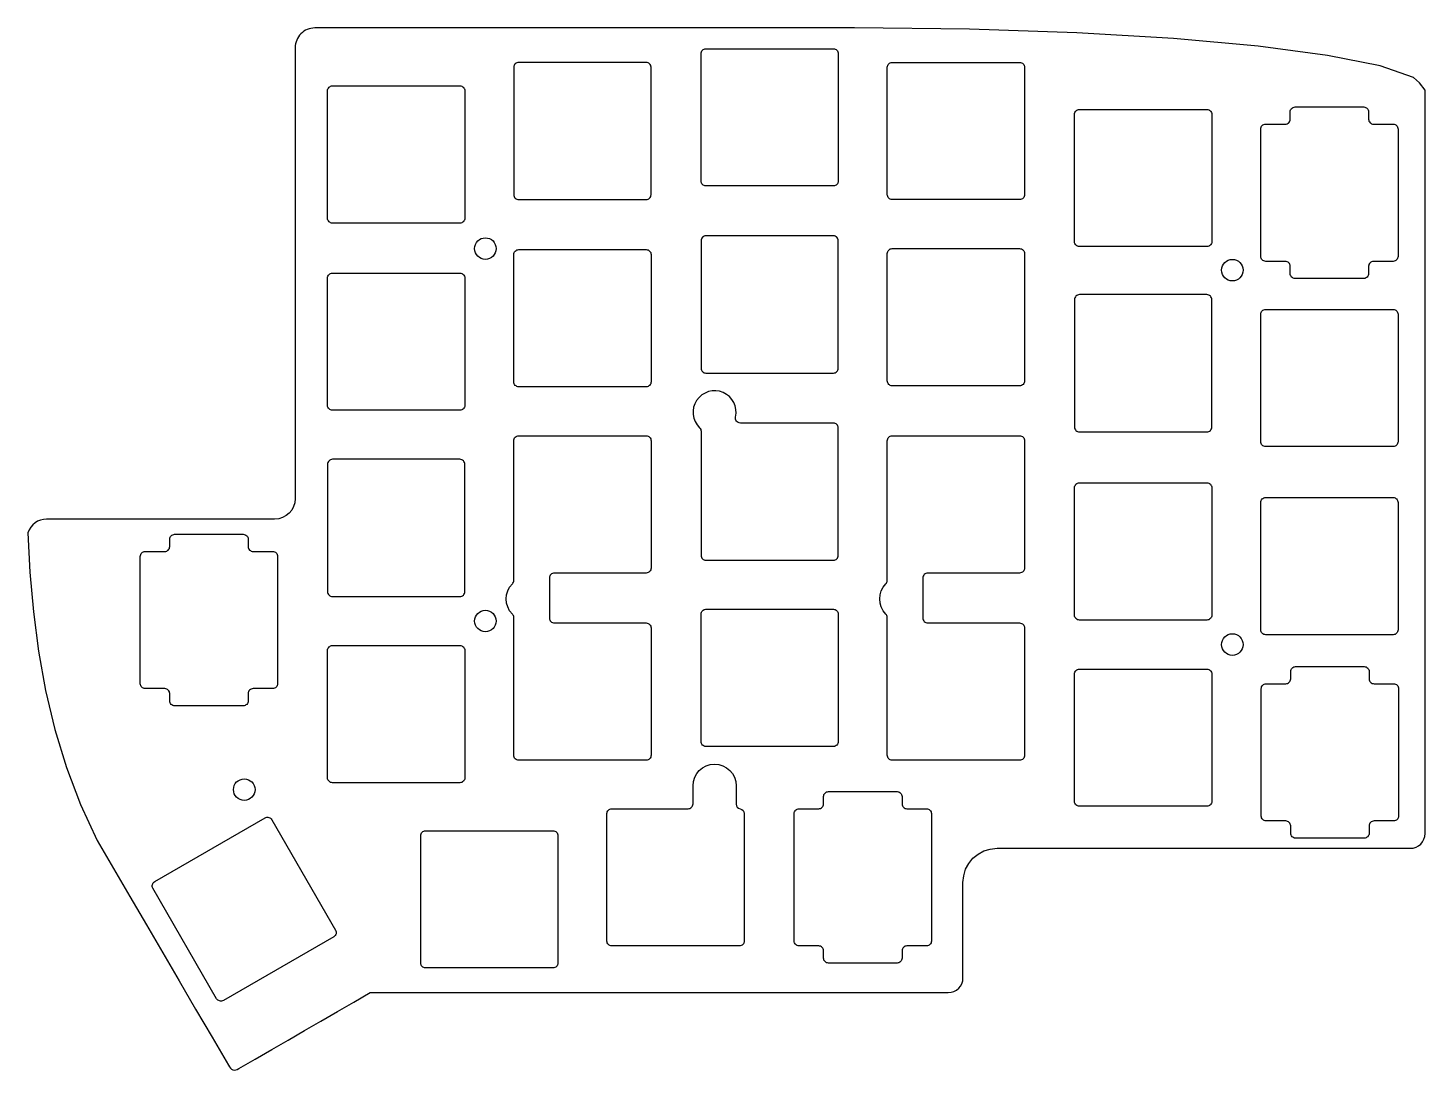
# Model space of a CAD drawing. Header units: millimetres. Extents: x 77 to 219, y -147 to -41.
import ezdxf

# ---------------------------------------------------------------- set-up
doc = ezdxf.new("R2010")
doc.units = ezdxf.units.MM
doc.layers.get('0').update_dxf_attribs({"linetype": 'CONTINUOUS'})

msp = doc.modelspace()

# ---------------------------------------------------------------- linework, layer by layer
for points in [[(219.36, -123.2), (219.36, -47.35), (218.8, -46.61), (218.18, -46.07), (214.79, -44.87), (209.42, -43.8), (202.32, -42.86), (193.7, -42.08), (183.82, -41.5), (172.89, -41.13), (161.15, -41), (106.1, -41, 0.414214), (104.1, -43), (104.1, -89.01, -0.414202), (102, -91.11), (78.74, -91.11, 0.326357), (76.83, -92.5), (77.03, -96.53), (77.39, -100.57), (77.92, -104.6), (78.64, -108.61), (79.59, -112.56), (80.76, -116.44), (82.19, -120.23), (83.89, -123.9), (85.57, -126.76), (87.24, -129.63), (88.92, -132.5), (90.59, -135.36), (92.27, -138.23), (93.94, -141.1), (95.62, -143.96), (97.3, -146.83), (97.39, -147), (97.49, -147.13), (97.61, -147.23), (97.74, -147.3), (97.88, -147.32), (98.03, -147.31), (98.19, -147.27), (98.35, -147.18), (100.03, -146.21), (101.71, -145.24), (103.38, -144.27), (105.06, -143.3), (106.73, -142.33), (108.41, -141.36), (110.08, -140.39), (111.76, -139.42), (170.72, -139.42), (171.02, -139.39), (171.3, -139.3), (171.56, -139.17), (171.78, -138.98), (171.96, -138.76), (172.1, -138.51), (172.19, -138.22), (172.22, -137.92), (172.22, -128.2), (172.29, -127.49), (172.49, -126.84), (172.81, -126.24), (173.24, -125.72), (173.76, -125.3), (174.35, -124.97), (175.01, -124.77), (175.72, -124.7), (217.86, -124.7), (218.16, -124.67), (218.44, -124.58), (218.7, -124.44), (218.92, -124.26), (219.1, -124.04), (219.24, -123.78), (219.33, -123.5)], [(146, -43.12), (159, -43.12, -0.414214), (159.5, -43.62), (159.5, -56.62, -0.414214), (159, -57.12), (146, -57.12, -0.414214), (145.5, -56.62), (145.5, -43.62, -0.414214)], [(140.4, -45.01, 0.414214), (139.9, -44.51), (126.9, -44.51, 0.414214), (126.4, -45.01), (126.4, -58.01, 0.414214), (126.9, -58.51), (139.9, -58.51, 0.414214), (140.4, -58.01)], [(164.5, -58.01), (164.5, -45.01, -0.414214), (165, -44.51), (178, -44.51, -0.414214), (178.5, -45.01), (178.5, -58.01, -0.414214), (178, -58.51), (165, -58.51, -0.414214)], [(107.4, -60.41), (107.4, -47.41, -0.414214), (107.9, -46.91), (120.9, -46.91, -0.414214), (121.4, -47.41), (121.4, -60.41, -0.414214), (120.9, -60.91), (107.9, -60.91, -0.414214)], [(197.1, -63.31), (184.1, -63.31, -0.414214), (183.6, -62.81), (183.6, -49.81, -0.414214), (184.1, -49.31), (197.1, -49.31, -0.414214), (197.6, -49.81), (197.6, -62.81, -0.414214)], [(205.6, -65.31, 0.414214), (205.1, -64.81), (203.1, -64.81, -0.414214), (202.6, -64.31), (202.6, -51.31, -0.414214), (203.1, -50.81), (205.1, -50.81, 0.414214), (205.6, -50.31), (205.6, -49.56, -0.414214), (206.1, -49.06), (213.1, -49.06, -0.414214), (213.6, -49.56), (213.6, -50.31, 0.414214), (214.1, -50.81), (216.1, -50.81, -0.414214), (216.6, -51.31), (216.6, -64.31, -0.414214), (216.1, -64.81), (214.1, -64.81, 0.414214), (213.6, -65.31), (213.6, -66.06, -0.414214), (213.1, -66.56), (206.1, -66.56, -0.414214), (205.6, -66.06)], [(159, -76.21, 0.414214), (159.5, -75.71), (159.5, -62.71, 0.414214), (159, -62.21), (146, -62.21, 0.414214), (145.5, -62.71), (145.5, -75.71, 0.414214), (146, -76.21)], [(126.4, -77.11), (126.4, -64.11, -0.414214), (126.9, -63.61), (139.9, -63.61, -0.414214), (140.4, -64.11), (140.4, -77.11, -0.414214), (139.9, -77.61), (126.9, -77.61, -0.414214)], [(165, -63.51), (178, -63.51, -0.414214), (178.5, -64.01), (178.5, -77.01, -0.414214), (178, -77.51), (165, -77.51, -0.414214), (164.5, -77.01), (164.5, -64.01, -0.414214)], [(107.9, -66.01), (120.9, -66.01, -0.414214), (121.4, -66.51), (121.4, -79.51, -0.414214), (120.9, -80.01), (107.9, -80.01, -0.414214), (107.4, -79.51), (107.4, -66.51, -0.414214)], [(197.6, -68.71, 0.414214), (197.1, -68.21), (184.1, -68.21, 0.414214), (183.6, -68.71), (183.6, -81.71, 0.414214), (184.1, -82.21), (197.1, -82.21, 0.414214), (197.6, -81.71)], [(202.6, -83.21), (202.6, -70.21, -0.414214), (203.1, -69.71), (216.1, -69.71, -0.414214), (216.6, -70.21), (216.6, -83.21, -0.414214), (216.1, -83.71), (203.1, -83.71, -0.414214)], [(145.5, -94.81, 0.414214), (146, -95.31), (159, -95.31, 0.414214), (159.5, -94.81), (159.5, -81.81, 0.414214), (159, -81.31), (149.51, -81.31, -0.48148), (149.02, -80.7, 1.709736), (145.35, -81.79, -0.202859), (145.5, -82.15)], [(140.4, -83.11), (140.4, -96.11, -0.414214), (139.9, -96.61), (130.53, -96.61, 0.414214), (130.03, -97.11), (130.03, -101.21, 0.414214), (130.53, -101.71), (139.9, -101.71, -0.414214), (140.4, -102.21), (140.4, -115.21, -0.414214), (139.9, -115.71), (126.9, -115.71, -0.414214), (126.4, -115.21), (126.4, -101.15, 0.196065), (126.25, -100.8, -0.407807), (126.25, -97.72, 0.196065), (126.4, -97.37), (126.4, -83.11, -0.414214), (126.9, -82.61), (139.9, -82.61, -0.414214)], [(178, -115.71), (165, -115.71, -0.414214), (164.5, -115.21), (164.5, -101.15, 0.196065), (164.35, -100.8, -0.407807), (164.35, -97.72, 0.196065), (164.5, -97.37), (164.5, -83.11, -0.414214), (165, -82.61), (178, -82.61, -0.414214), (178.5, -83.11), (178.5, -96.11, -0.414214), (178, -96.61), (168.63, -96.61, 0.414214), (168.13, -97.11), (168.13, -101.21, 0.414214), (168.63, -101.71), (178, -101.71, -0.414214), (178.5, -102.21), (178.5, -115.21, -0.414214)], [(120.9, -99.01, 0.414214), (121.4, -98.51), (121.4, -85.51, 0.414214), (120.9, -85.01), (107.9, -85.01, 0.414214), (107.4, -85.51), (107.4, -98.51, 0.414214), (107.9, -99.01)], [(197.6, -87.91), (197.6, -100.91, -0.414214), (197.1, -101.41), (184.1, -101.41, -0.414214), (183.6, -100.91), (183.6, -87.91, -0.414214), (184.1, -87.41), (197.1, -87.41, -0.414214)], [(202.6, -102.41), (202.6, -89.41, -0.414214), (203.1, -88.91), (216.1, -88.91, -0.414214), (216.6, -89.41), (216.6, -102.41, -0.414214), (216.1, -102.91), (203.1, -102.91, -0.414214)], [(90.8, -94.41, 0.414214), (91.3, -93.91), (91.3, -93.16, -0.414214), (91.8, -92.66), (98.8, -92.66, -0.414214), (99.3, -93.16), (99.3, -93.91, 0.414214), (99.8, -94.41), (101.8, -94.41, -0.414214), (102.3, -94.91), (102.3, -107.91, -0.414214), (101.8, -108.41), (99.8, -108.41, 0.414214), (99.3, -108.91), (99.3, -109.66, -0.414214), (98.8, -110.16), (91.8, -110.16, -0.414214), (91.3, -109.66), (91.3, -108.91, 0.414214), (90.8, -108.41), (88.8, -108.41, -0.414214), (88.3, -107.91), (88.3, -94.91, -0.414214), (88.8, -94.41)], [(146, -100.31), (159, -100.31, -0.414214), (159.5, -100.81), (159.5, -113.81, -0.414214), (159, -114.31), (146, -114.31, -0.414214), (145.5, -113.81), (145.5, -100.81, -0.414214)], [(120.9, -118.01), (107.9, -118.01, -0.414214), (107.4, -117.51), (107.4, -104.51, -0.414214), (107.9, -104.01), (120.9, -104.01, -0.414214), (121.4, -104.51), (121.4, -117.51, -0.414214)], [(183.6, -119.91), (183.6, -106.91, -0.414214), (184.1, -106.41), (197.1, -106.41, -0.414214), (197.6, -106.91), (197.6, -119.91, -0.414214), (197.1, -120.41), (184.1, -120.41, -0.414214)], [(205.65, -122.41, 0.414214), (205.15, -121.91), (203.15, -121.91, -0.414214), (202.65, -121.41), (202.65, -108.41, -0.414214), (203.15, -107.91), (205.15, -107.91, 0.414214), (205.65, -107.41), (205.65, -106.66, -0.414214), (206.15, -106.16), (213.15, -106.16, -0.414214), (213.65, -106.66), (213.65, -107.41, 0.414214), (214.15, -107.91), (216.15, -107.91, -0.414214), (216.65, -108.41), (216.65, -121.41, -0.414214), (216.15, -121.91), (214.15, -121.91, 0.414214), (213.65, -122.41), (213.65, -123.16, -0.414214), (213.15, -123.66), (206.15, -123.66, -0.414214), (205.65, -123.16)], [(144.68, -120.16), (144.68, -118.31, -1), (149.08, -118.31), (149.08, -120.18, 0.362144), (149.49, -120.67, -0.362144), (149.9, -121.16), (149.9, -134.16, -0.414214), (149.4, -134.66), (136.4, -134.66, -0.414214), (135.9, -134.16), (135.9, -121.16, -0.414214), (136.4, -120.66), (144.18, -120.66, 0.414214)], [(166.5, -134.66, 0.414214), (166, -135.16), (166, -135.91, -0.414214), (165.5, -136.41), (158.5, -136.41, -0.414214), (158, -135.91), (158, -135.16, 0.414214), (157.5, -134.66), (155.5, -134.66, -0.414214), (155, -134.16), (155, -121.16, -0.414214), (155.5, -120.66), (157.5, -120.66, 0.414214), (158, -120.16), (158, -119.41, -0.414214), (158.5, -118.91), (165.5, -118.91, -0.414214), (166, -119.41), (166, -120.16, 0.414214), (166.5, -120.66), (168.5, -120.66, -0.414214), (169, -121.16), (169, -134.16, -0.414214), (168.5, -134.66)], [(96.08, -140.04), (89.58, -128.78, -0.414214), (89.77, -128.1), (101.03, -121.6, -0.414214), (101.71, -121.78), (108.21, -133.04, -0.414214), (108.03, -133.72), (96.77, -140.22, -0.414214)], [(116.9, -136.41), (116.9, -123.41, -0.414214), (117.4, -122.91), (130.4, -122.91, -0.414214), (130.9, -123.41), (130.9, -136.41, -0.414214), (130.4, -136.91), (117.4, -136.91, -0.414214)]]:
    msp.add_lwpolyline(points, format="xyb", close=True)
for centre in [(123.5, -63.51), (199.7, -65.71), (123.5, -101.51), (199.7, -103.91), (98.9, -118.71)]:
    msp.add_circle(centre, 1.1)

doc.saveas('drawing.dxf')
